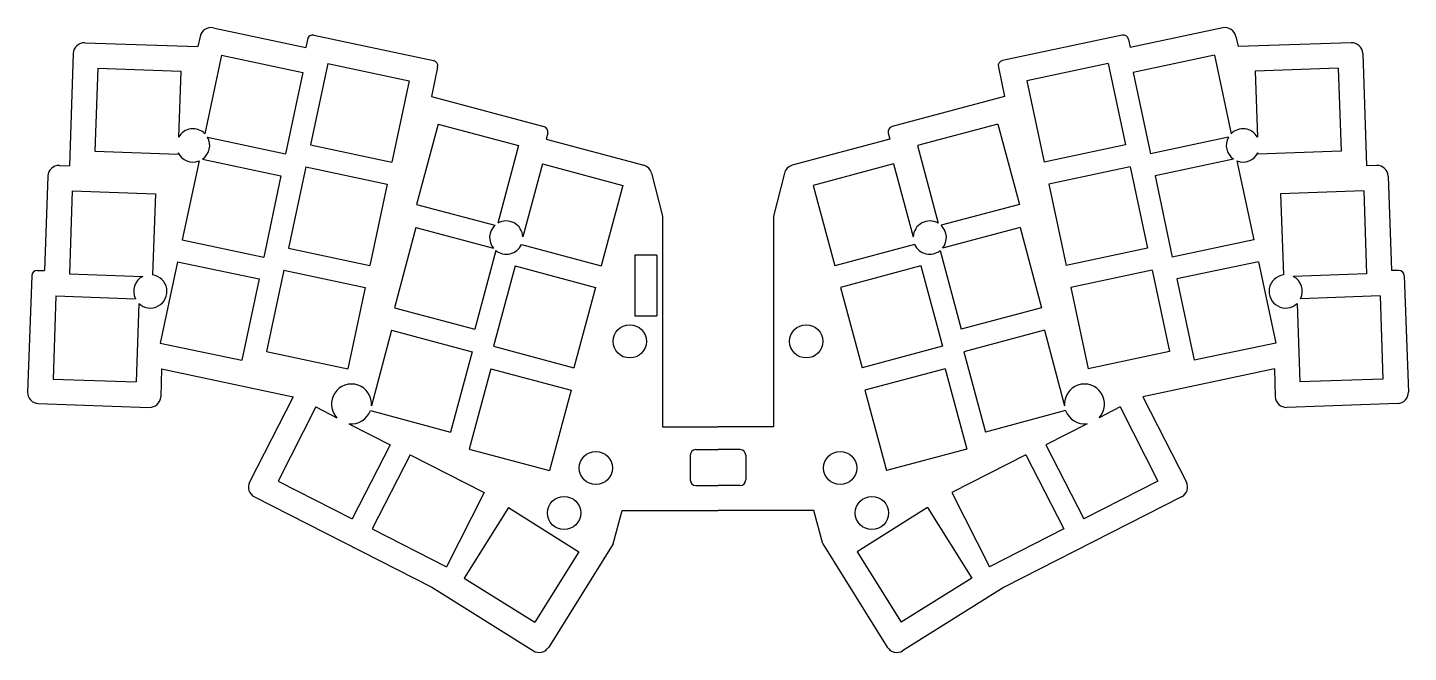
# Model space of a CAD drawing. Extents: x -124 to 124, y -113 to 0.
import ezdxf

# ---------------------------------------------------------------- set-up
doc = ezdxf.new("R2010")
doc.units = 0
doc.layers.add('Sketch221', color=7, linetype='CONTINUOUS')

msp = doc.modelspace()

# ---------------------------------------------------------------- linework, layer by layer
at = {"layer": 'Sketch221'}
for p, q in [((-90.9909, 0.08891), (-74.3135, -3.45599)), ((90.9909, 0.08891), (74.3135, -3.45599)), ((-93.3631, -1.45157), (-93.7571, -3.30528)), ((-74.0065, -2.01175), (-74.3135, -3.45599)), ((-72.8205, -1.24152), (-51.3012, -5.81558)), ((72.8205, -1.24152), (51.3012, -5.81558)), ((74.0065, -2.01175), (74.3135, -3.45599)), ((93.3631, -1.45157), (93.7571, -3.30528)), ((-116.205, -4.52262), (-116.913, -24.7988)), ((-114.136, -2.59364), (-93.7571, -3.30528)), ((-89.4812, -4.83254), (-92.4949, -19.0108)), ((-89.4812, -4.83254), (-74.809, -7.95121)), ((89.4812, -4.83254), (74.809, -7.95121)), ((89.4812, -4.83254), (92.4949, -19.0108)), ((114.136, -2.59364), (93.7571, -3.30528)), ((116.205, -4.52262), (116.913, -24.7988)), ((-111.795, -7.17814), (-112.318, -22.169)), ((-111.795, -7.17814), (-96.8037, -7.70164)), ((-70.3326, -6.37087), (-73.4512, -21.0431)), ((-70.3326, -6.37087), (-55.6604, -9.48955)), ((-50.531, -7.00163), (-51.6528, -12.2791)), ((50.531, -7.00163), (51.6528, -12.2791)), ((70.3326, -6.37087), (55.6604, -9.48955)), ((70.3326, -6.37087), (73.4512, -21.0431)), ((111.795, -7.17814), (96.8037, -7.70164)), ((111.795, -7.17814), (112.318, -22.169)), ((-96.8037, -7.70164), (-97.2203, -19.6309)), ((-74.809, -7.95121), (-77.9276, -22.6234)), ((-55.6604, -9.48955), (-58.779, -24.1618)), ((55.6604, -9.48955), (58.779, -24.1618)), ((74.809, -7.95121), (77.9276, -22.6234)), ((96.8037, -7.70164), (97.2203, -19.6309)), ((-51.6528, -12.2791), (-31.3984, -17.7062)), ((51.6528, -12.2791), (31.3984, -17.7062)), ((-50.4327, -17.2647), (-54.315, -31.7536)), ((-50.4327, -17.2647), (-35.9438, -21.147)), ((50.4327, -17.2647), (35.9438, -21.147)), ((50.4327, -17.2647), (54.315, -31.7536)), ((-92.0226, -19.6275), (-77.9276, -22.6234)), ((-30.6913, -18.931), (-30.9748, -19.9891)), ((30.6913, -18.931), (30.9748, -19.9891)), ((92.0226, -19.6275), (77.9276, -22.6234)), ((-112.318, -22.169), (-97.3272, -22.6925)), ((-73.4512, -21.0431), (-58.779, -24.1618)), ((-35.9438, -21.147), (-39.6987, -35.1604)), ((-30.9748, -19.9891), (-13.3949, -24.6997)), ((30.9748, -19.9891), (13.3949, -24.6997)), ((35.9438, -21.147), (39.6987, -35.1604)), ((73.4512, -21.0431), (58.779, -24.1618)), ((112.318, -22.169), (97.3272, -22.6925)), ((-118.722, -24.7356), (-116.913, -24.7988)), ((-97.3184, -22.4398), (-97.3272, -22.6925)), ((-93.5397, -23.9264), (-96.5606, -38.1385)), ((-92.8956, -23.5824), (-78.7697, -26.5849)), ((-31.6541, -24.4659), (-35.1734, -37.6)), ((-31.6541, -24.4659), (-17.1653, -28.3481)), ((31.6541, -24.4659), (17.1653, -28.3481)), ((31.6541, -24.4659), (35.1734, -37.6)), ((92.8956, -23.5824), (78.7697, -26.5849)), ((93.5397, -23.9264), (96.5606, -38.1385)), ((97.3184, -22.4398), (97.3272, -22.6925)), ((118.722, -24.7356), (116.913, -24.7988)), ((-120.79, -26.6646), (-121.385, -43.7042)), ((-78.7697, -26.5849), (-81.8884, -41.2571)), ((-74.2933, -25.0046), (-77.412, -39.6768)), ((-74.2933, -25.0046), (-59.6211, -28.1233)), ((-11.9744, -26.138), (-10, -33.8915)), ((11.9744, -26.138), (10, -33.8915)), ((74.2933, -25.0046), (59.6211, -28.1233)), ((74.2933, -25.0046), (77.412, -39.6768)), ((78.7697, -26.5849), (81.8884, -41.2571)), ((120.79, -26.6646), (121.385, -43.7042)), ((-116.38, -29.3201), (-116.904, -44.311)), ((-116.38, -29.3201), (-101.389, -29.8436)), ((-101.389, -29.8436), (-101.9, -44.4836)), ((-59.6211, -28.1233), (-62.7398, -42.7955)), ((-17.1653, -28.3481), (-21.0475, -42.837)), ((17.1653, -28.3481), (21.0475, -42.837)), ((59.6211, -28.1233), (62.7398, -42.7955)), ((116.38, -29.3201), (101.389, -29.8436)), ((101.389, -29.8436), (101.9, -44.4836)), ((116.38, -29.3201), (116.904, -44.311)), ((-54.315, -31.7536), (-40.2025, -35.5351)), ((54.315, -31.7536), (40.2025, -35.5351)), ((-10, -33.8915), (-10, -71.8915)), ((10, -33.8915), (10, -71.8915)), ((-54.4432, -35.9121), (-58.3255, -50.401)), ((-54.4432, -35.9121), (-40.4826, -39.6529)), ((54.4432, -35.9121), (40.4826, -39.6529)), ((54.4432, -35.9121), (58.3255, -50.401)), ((-96.5606, -38.1385), (-81.8884, -41.2571)), ((-77.412, -39.6768), (-62.7398, -42.7955)), ((-35.4381, -38.9811), (-21.0475, -42.837)), ((35.4381, -38.9811), (21.0475, -42.837)), ((77.412, -39.6768), (62.7398, -42.7955)), ((96.5606, -38.1385), (81.8884, -41.2571)), ((-97.4026, -42.1), (-100.521, -56.7722)), ((-97.4026, -42.1), (-82.7304, -45.2186)), ((-40.0341, -40.0924), (-43.8366, -54.2833)), ((-11, -40.8915), (-15, -40.8915)), ((-15, -40.8915), (-15, -51.8915)), ((-11, -40.8915), (-11, -51.8915)), ((40.0341, -40.0924), (43.8366, -54.2833)), ((97.4026, -42.1), (82.7304, -45.2186)), ((97.4026, -42.1), (100.521, -56.7722)), ((-123.705, -44.6238), (-124.438, -65.611)), ((-122.67, -43.6593), (-121.385, -43.7042)), ((-116.904, -44.311), (-103.672, -44.773)), ((-78.254, -43.6383), (-81.3727, -58.3105)), ((-78.254, -43.6383), (-63.5818, -46.757)), ((-36.5847, -42.8667), (-40.4669, -57.3556)), ((-36.5847, -42.8667), (-22.0958, -46.749)), ((36.5847, -42.8667), (22.0958, -46.749)), ((36.5847, -42.8667), (40.4669, -57.3556)), ((78.254, -43.6383), (63.5818, -46.757)), ((78.254, -43.6383), (81.3727, -58.3105)), ((116.904, -44.311), (103.672, -44.773)), ((122.67, -43.6593), (121.385, -43.7042)), ((123.705, -44.6238), (124.438, -65.611)), ((-82.7304, -45.2186), (-85.8491, -59.8909)), ((-63.5818, -46.757), (-66.7005, -61.4292)), ((-22.0958, -46.749), (-25.978, -61.2379)), ((22.0958, -46.749), (25.978, -61.2379)), ((63.5818, -46.757), (66.7005, -61.4292)), ((82.7304, -45.2186), (85.8491, -59.8909)), ((-119.33, -48.2787), (-119.853, -63.2696)), ((-119.33, -48.2787), (-105.016, -48.7785)), ((-104.368, -49.6498), (-104.862, -63.7931)), ((104.368, -49.6498), (104.862, -63.7931)), ((119.33, -48.2787), (105.016, -48.7785)), ((119.33, -48.2787), (119.853, -63.2696)), ((-58.3255, -50.401), (-43.8366, -54.2833)), ((-15, -51.8915), (-11, -51.8915)), ((58.3255, -50.401), (43.8366, -54.2833)), ((-58.8217, -54.4609), (-62.4751, -68.0958)), ((-58.8217, -54.4609), (-44.3328, -58.3432)), ((58.8217, -54.4609), (44.3328, -58.3432)), ((58.8217, -54.4609), (62.4751, -68.0958)), ((-100.521, -56.7722), (-85.8491, -59.8909)), ((100.521, -56.7722), (85.8491, -59.8909)), ((-81.3727, -58.3105), (-66.7005, -61.4292)), ((-44.3328, -58.3432), (-48.2151, -72.8321)), ((-40.4669, -57.3556), (-25.978, -61.2379)), ((40.4669, -57.3556), (25.978, -61.2379)), ((44.3328, -58.3432), (48.2151, -72.8321)), ((81.3727, -58.3105), (66.7005, -61.4292)), ((-100.277, -61.4247), (-100.452, -66.4486)), ((-100.277, -61.4247), (-76.5934, -66.4587)), ((-40.9631, -61.4155), (-44.8454, -75.9044)), ((-40.9631, -61.4155), (-26.4742, -65.2978)), ((40.9631, -61.4155), (26.4742, -65.2978)), ((40.9631, -61.4155), (44.8454, -75.9044)), ((100.277, -61.4247), (76.5934, -66.4587)), ((100.277, -61.4247), (100.452, -66.4486)), ((-119.853, -63.2696), (-104.862, -63.7931)), ((119.853, -63.2696), (104.862, -63.7931)), ((-76.5934, -66.4587), (-84.4354, -81.8494)), ((-26.4742, -65.2978), (-30.3565, -79.7867)), ((26.4742, -65.2978), (30.3565, -79.7867)), ((76.5934, -66.4587), (84.4354, -81.8494)), ((-122.509, -67.6796), (-102.521, -68.3776)), ((-72.479, -68.3009), (-79.2888, -81.666)), ((-72.479, -68.3009), (-68.6741, -70.2395)), ((-62.6643, -68.9605), (-48.2151, -72.8321)), ((62.6643, -68.9605), (48.2151, -72.8321)), ((72.479, -68.3009), (68.6741, -70.2395)), ((72.479, -68.3009), (79.2888, -81.666)), ((122.509, -67.6796), (102.521, -68.3776)), ((-66.5255, -71.3343), (-59.1139, -75.1107)), ((-10, -71.8915), (0, -71.8915)), ((10, -71.8915), (0, -71.8915)), ((66.5255, -71.3343), (59.1139, -75.1107)), ((-59.1139, -75.1107), (-65.9237, -88.4758)), ((-55.5053, -76.9494), (-62.3151, -90.3145)), ((-55.5053, -76.9494), (-42.1402, -83.7592)), ((-44.8454, -75.9044), (-30.3565, -79.7867)), ((-4.99918, -77.0015), (-4.99918, -81.4646)), ((-3.99918, -76.0015), (0, -76.0015)), ((3.99918, -76.0015), (0, -76.0015)), ((4.99918, -77.0015), (4.99918, -81.4646)), ((44.8454, -75.9044), (30.3565, -79.7867)), ((55.5053, -76.9494), (42.1402, -83.7592)), ((55.5053, -76.9494), (62.3151, -90.3145)), ((59.1139, -75.1107), (65.9237, -88.4758)), ((-79.2888, -81.666), (-65.9237, -88.4758)), ((79.2888, -81.666), (65.9237, -88.4758)), ((-83.5605, -84.5399), (-51.5685, -100.821)), ((-42.1402, -83.7592), (-48.95, -97.1243)), ((-3.99918, -82.4646), (0, -82.4646)), ((3.99918, -82.4646), (0, -82.4646)), ((42.1402, -83.7592), (48.95, -97.1243)), ((83.5605, -84.5399), (51.5685, -100.821)), ((-37.7847, -86.4642), (-45.7335, -99.1849)), ((-37.7847, -86.4642), (-25.064, -94.413)), ((-18.8752, -93.0006), (-17.2675, -87.0006)), ((-17.2675, -87.0006), (0, -87.0006)), ((17.2675, -87.0006), (0, -87.0006)), ((18.8752, -93.0006), (17.2675, -87.0006)), ((37.7847, -86.4642), (25.064, -94.413)), ((37.7847, -86.4642), (45.7335, -99.1849)), ((-62.3151, -90.3145), (-48.95, -97.1243)), ((62.3151, -90.3145), (48.95, -97.1243)), ((-25.064, -94.413), (-33.0128, -107.134)), ((-18.8752, -93.0006), (-30.5214, -111.638)), ((18.8752, -93.0006), (30.5214, -111.638)), ((25.064, -94.413), (33.0128, -107.134)), ((-45.7335, -99.1849), (-33.0128, -107.134)), ((45.7335, -99.1849), (33.0128, -107.134)), ((-51.5685, -100.821), (-33.2789, -112.274)), ((51.5685, -100.821), (33.2789, -112.274))]:
    msp.add_line(p, q, dxfattribs=at)
for centre in [(-15.8998, -56.4668), (15.8998, -56.4668), (-22.0215, -79.3133), (22.0215, -79.3133), (-27.7478, -87.4297), (27.7478, -87.4297)]:
    msp.add_circle(centre, 3, dxfattribs=at)
for centre, radius, start, end in [((-91.4068, -1.86739), 2, 78, 168), ((91.4068, -1.86739), 2, 12, 102), ((-73.0284, -2.21967), 1, 78, 168), ((73.0284, -2.21967), 1, 12, 102), ((-114.206, -4.59242), 2, 88, 178), ((114.206, -4.59242), 2, 2, 92), ((-51.5092, -6.79372), 1, -12, 78), ((51.5092, -6.79372), 1, 102, -168), ((-94.6205, -21.1278), 3, 44.8845, 150.067), ((-94.6205, -21.1278), 3, -54.9029, 30.0086), ((-31.6572, -18.6721), 1, -15, 75), ((31.6572, -18.6721), 1, 105, -165), ((94.6205, -21.1278), 3, 149.991, -125.097), ((94.6205, -21.1278), 3, 29.9334, 135.116), ((-118.791, -26.7344), 2, 88, 178), ((-94.6205, -21.1278), 3, -154.067, -68.8845), ((-13.9125, -26.6315), 2, 14.2863, 75), ((13.9125, -26.6315), 2, 105, 165.714), ((94.6205, -21.1278), 3, -111.116, -25.9334), ((118.791, -26.7344), 2, 2, 92), ((-38.1701, -37.7417), 3, 2.70742, 120.633), ((38.1701, -37.7417), 3, 59.3668, 177.293), ((-38.1701, -37.7417), 3, 132.645, -140.428), ((38.1701, -37.7417), 3, -39.5719, 47.3545), ((-38.1701, -37.7417), 3, -128.414, -24.401), ((38.1701, -37.7417), 3, -155.599, -51.5856), ((-122.705, -44.6587), 1, 88, 178), ((-102.325, -47.4534), 3, 116.688, -153.787), ((-102.325, -47.4534), 3, -132.934, 81.8683), ((102.325, -47.4534), 3, 98.1317, -47.0662), ((102.325, -47.4534), 3, -26.2132, 63.3119), ((122.705, -44.6587), 1, 2, 92), ((-66.0598, -67.7645), 3.6, -5.27954, -136.568), ((66.0598, -67.7645), 3.6, -43.4324, -174.72), ((-122.439, -65.6808), 2, 178, -92), ((-102.451, -66.3788), 2, -92, -2), ((102.451, -66.3788), 2, -178, -88), ((122.439, -65.6808), 2, -88, 2), ((-66.0598, -67.7645), 3.6, -97.4324, -19.4026), ((66.0598, -67.7645), 3.6, -160.597, -82.5676), ((-3.99918, -77.0015), 1, 90, 180), ((3.99918, -77.0015), 1, 0, 90), ((-82.6534, -82.7574), 2, 153, -116.972), ((-3.99918, -81.4646), 1, 180, -90), ((3.99918, -81.4646), 1, -90, 0), ((82.6534, -82.7574), 2, -63.0281, 27), ((-32.2175, -110.579), 2, -122.055, -32), ((32.2175, -110.579), 2, -148, -57.9454)]:
    msp.add_arc(centre, radius, start, end, dxfattribs=at)

doc.saveas('drawing.dxf')
